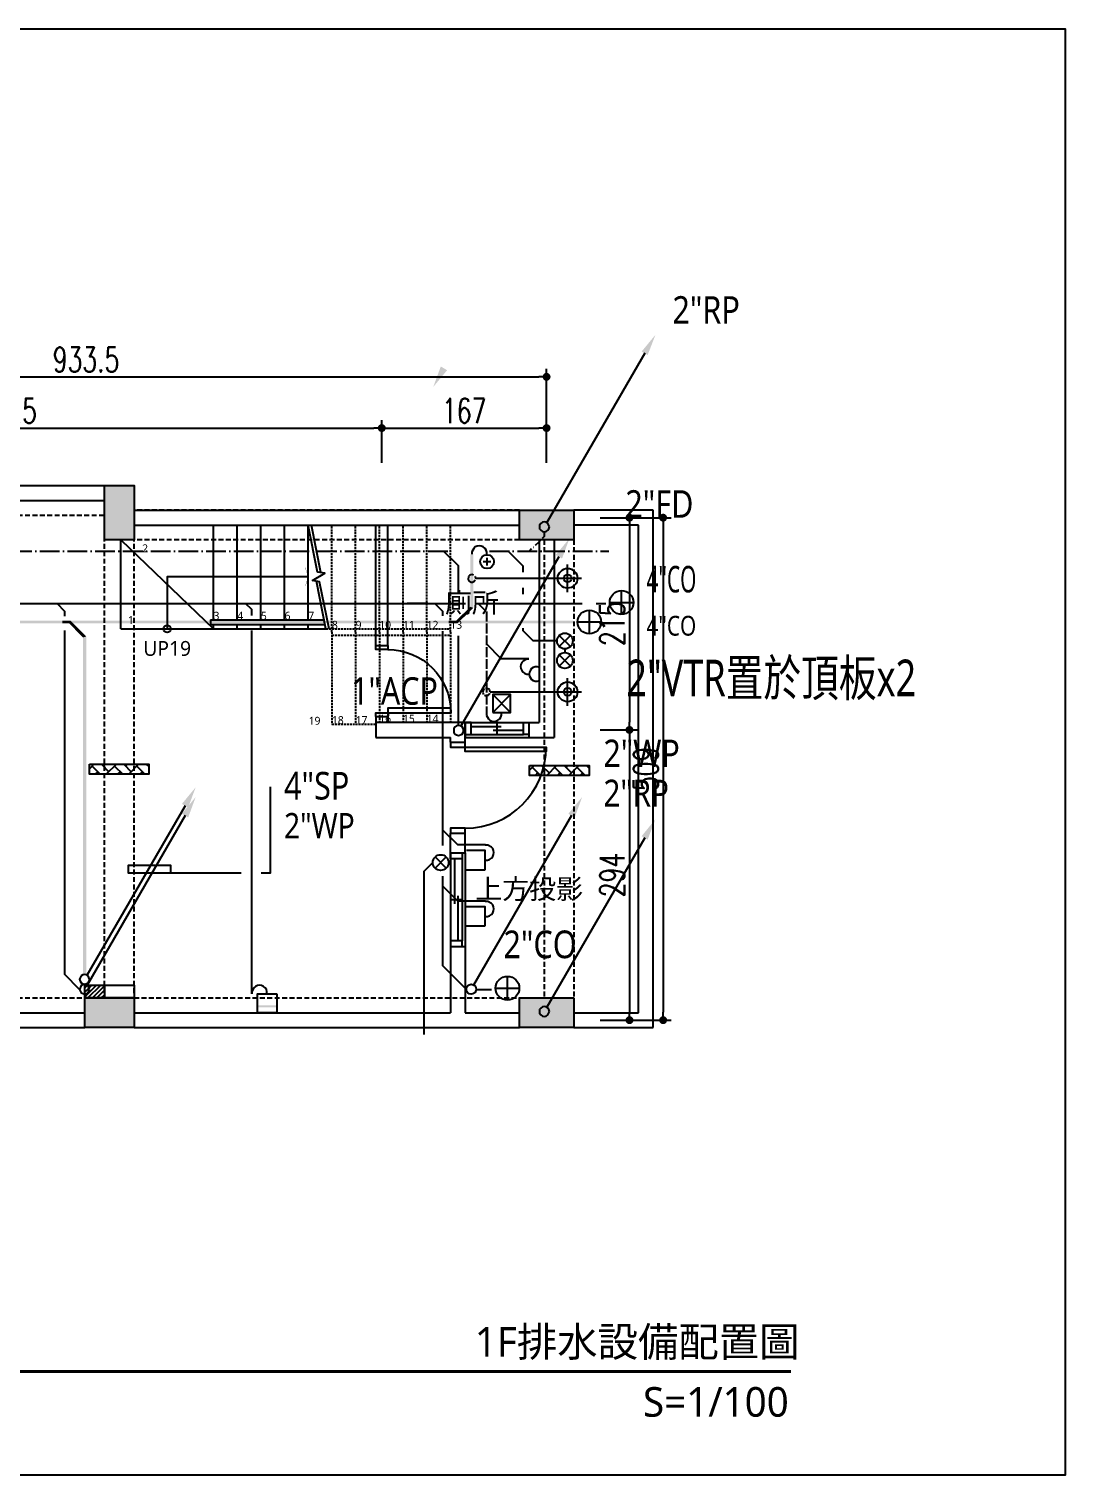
# Model space of a CAD drawing. Header units: inches. Extents: x 19 to 9919, y 324 to 1789.
# Drawn here: x 1069 to 2119, y 324 to 1789 of the extents above; entities that cross this region are included whole.
import ezdxf
from ezdxf.enums import TextEntityAlignment as Align

# ---------------------------------------------------------------- set-up
doc = ezdxf.new("R2010")
doc.units = ezdxf.units.IN
doc.header["$LTSCALE"] = 20
doc.header["$MEASUREMENT"] = 0
for name, pattern in [('11', [0.15, 0.1, -0.05]), ('DASHDOT', [1.4, 1, -0.2, 0, -0.2]), ('DASHED', [0.6, 0.5, -0.1]), ('HIDDEN', [0.375, 0.25, -0.125])]:
    doc.linetypes.add(name, pattern=pattern)
doc.layers.add('0_梁', color=30, linetype='HIDDEN', plot=False)
for name, color, linetype in [('17_柱', 6, 'Continuous'), ('19_RC牆', 4, 'Continuous'), ('21_輕隔間牆', 65, 'Continuous'), ('22_平台、陽台、露台、室內階梯', 3, 'Continuous'), ('24_樑', 7, 'Continuous'), ('26_樓梯、扶手、車道', 3, 'Continuous'), ('31_門窗', 134, 'Continuous'), ('44_空間名稱', 1, 'Continuous'), ('46_文字', 1, 'Continuous'), ('50_其他尺寸', 7, 'Continuous'), ('56_wall 材料_HATCH', 251, 'Continuous'), ('80_截斷線', 7, 'Continuous'), ('DW_Frame', 2, 'Continuous'), ('P-排水-VTR', 3, 'Continuous'), ('P-排水-冷氣ACP', 1, 'Continuous'), ('P-排水-套管', 5, 'Continuous'), ('P-排水-汙水SP', 30, 'Continuous'), ('P-排水-通氣VP', 3, 'Continuous'), ('P-排水-雜排水WP', 2, 'Continuous'), ('P-排水-雨水RP', 4, 'Continuous')]:
    doc.layers.add(name, color=color, linetype=linetype)
doc.styles.add('CHT', font='msjh.ttc')
doc.styles.add('DimStyUse', font='romans.shx', dxfattribs={"width": 0.7})
doc.styles.get("Standard").update_dxf_attribs({"font": 'Arial.ttf'})
doc.styles.add('TG_NOTE_TEXT', font='simplex.shx', dxfattribs={"width": 0.75, "bigfont": 'chineset.shx'})
doc.styles.add('WJJ', font='')
doc.styles.get('WJJ').set_extended_font_data('Yu Gothic UI Light')
doc.dimstyles.new('DOTM', dxfattribs={"dimtxt": 25, "dimasz": 8, "dimexe": 8, "dimexo": 0.625, "dimgap": 5, "dimtad": 1, "dimdsep": 46, "dimtxsty": 'DimStyUse', "dimblk": 'DOT', "dimcen": 10, "dimdle": 8, "dimazin": 3, "dimtfac": 1, "dimtix": 1, "dimtmove": 2, "dimatfit": 3, "dimfxl": 10, "dimtolj": 1})

# ---------------------------------------------------------------- blocks, each defined once
blk = doc.blocks.new('A$Cc6de7170')
at = {"layer": '56_wall 材料_HATCH'}
h = blk.add_hatch(color=256, dxfattribs=at)
h.dxf.hatch_style = 1
h.paths.add_polyline_path([(55, 549), (55, 519), (0, 519), (0, 549)])
h = blk.add_hatch(color=256, dxfattribs=at)
h.dxf.hatch_style = 1
h.paths.add_polyline_path([(540.5, 494), (510.5, 494), (510.5, 549), (540.5, 549)])
h = blk.add_hatch(color=256, dxfattribs=at)
h.dxf.hatch_style = 1
h.paths.add_polyline_path([(986, 524), (986, 494), (931, 494), (931, 524)])
h = blk.add_hatch(color=256, dxfattribs=at)
h.dxf.hatch_style = 1
h.paths.add_polyline_path([(55, 30), (55, 0), (0, 0), (0, 30)])
h = blk.add_hatch(color=256, dxfattribs=at)
h.dxf.hatch_style = 1
h.paths.add_polyline_path([(540.5, 30), (540.5, 0), (490.5, 0), (490.5, 30)])
h = blk.add_hatch(color=256, dxfattribs=at)
h.dxf.hatch_style = 1
h.paths.add_polyline_path([(986, 30), (986, 0), (931, 0), (931, 30)])
at = {"layer": '17_柱'}
for points in [[(55, 549), (55, 519), (0, 519), (0, 549)], [(540.5, 494), (510.5, 494), (510.5, 549), (540.5, 549)], [(986, 524), (986, 494), (931, 494), (931, 524)], [(55, 30), (55, 0), (0, 0), (0, 30)], [(540.5, 30), (540.5, 0), (490.5, 0), (490.5, 30)], [(986, 30), (986, 0), (931, 0), (931, 30)]]:
    blk.add_lwpolyline(points, close=True, dxfattribs=at)
blk = doc.blocks.new('_Dot')
at = {"color": 0, "linetype": 'ByBlock', "lineweight": -2}
blk.add_line((-0.5, 0), (-1, 0), dxfattribs=at)
at = {"color": 0, "linetype": 'ByBlock', "const_width": 0.5}
blk.add_lwpolyline([(-0.25, 0, 1), (0.25, 0, 1)], format="xyb", close=True, dxfattribs=at)
blk = doc.blocks.new('*D89')
at = {"layer": '50_其他尺寸', "color": 0, "lineweight": -2}
for p, q in [((1648.2, 1293.5), (1685.9, 1293.5)), ((1677.9, 1285.5), (1677.9, 1086.5)), ((1648.2, 1078.5), (1685.9, 1078.5))]:
    blk.add_line(p, q, dxfattribs=at)
at = {"layer": 'Defpoints', "color": 0}
for p in [(1648.2, 1293.5), (1648.2, 1078.5), (1677.9, 1078.5)]:
    blk.add_point(p, dxfattribs=at)
at = {"layer": '50_其他尺寸', "color": 0, "lineweight": -2, "xscale": 8, "yscale": 8, "zscale": 8}
for p, rotation in [((1677.9, 1293.5), 90), ((1677.9, 1078.5), 270)]:
    blk.add_blockref('_Dot', p, dxfattribs=dict(at, rotation=rotation))
at = {"layer": '50_其他尺寸', "color": 225, "insert": (1660.4, 1186), "char_height": 25, "attachment_point": 5, "rotation": 90, "style": 'DimStyUse'}
blk.add_mtext('\\A1;215', dxfattribs=at)
blk = doc.blocks.new('*D90')
at = {"layer": '50_其他尺寸', "color": 0, "lineweight": -2}
for p, q in [((1648.2, 1078.5), (1685.9, 1078.5)), ((1677.9, 1070.5), (1677.9, 792.5)), ((1648.2, 784.5), (1685.9, 784.5))]:
    blk.add_line(p, q, dxfattribs=at)
at = {"layer": 'Defpoints', "color": 0}
for p in [(1648.2, 1078.5), (1648.2, 784.5), (1677.9, 784.5)]:
    blk.add_point(p, dxfattribs=at)
at = {"layer": '50_其他尺寸', "color": 0, "lineweight": -2, "xscale": 8, "yscale": 8, "zscale": 8}
for p, rotation in [((1677.9, 1078.5), 90), ((1677.9, 784.5), 270)]:
    blk.add_blockref('_Dot', p, dxfattribs=dict(at, rotation=rotation))
at = {"layer": '50_其他尺寸', "color": 225, "insert": (1660.4, 931.5), "char_height": 25, "attachment_point": 5, "rotation": 90, "style": 'DimStyUse'}
blk.add_mtext('\\A1;294', dxfattribs=at)
blk = doc.blocks.new('*D96')
at = {"layer": '50_其他尺寸', "color": 0, "lineweight": -2}
for p, q in [((1682.2, 1293.5), (1720, 1293.5)), ((1712, 1285.5), (1712, 792.5)), ((1675.9, 784.5), (1720, 784.5))]:
    blk.add_line(p, q, dxfattribs=at)
at = {"layer": 'Defpoints', "color": 0}
for p in [(1682.2, 1293.5), (1675.9, 784.5), (1712, 784.5)]:
    blk.add_point(p, dxfattribs=at)
at = {"layer": '50_其他尺寸', "color": 0, "lineweight": -2, "xscale": 8, "yscale": 8, "zscale": 8}
for p, rotation in [((1712, 1293.5), 90), ((1712, 784.5), 270)]:
    blk.add_blockref('_Dot', p, dxfattribs=dict(at, rotation=rotation))
at = {"layer": '50_其他尺寸', "color": 225, "insert": (1694.5, 1039), "char_height": 25, "attachment_point": 5, "rotation": 90, "style": 'DimStyUse'}
blk.add_mtext('\\A1;509', dxfattribs=at)
blk = doc.blocks.new('*D86')
at = {"layer": '50_其他尺寸', "color": 0, "lineweight": -2}
for p, q in [((660.4, 1349), (660.4, 1392.3)), ((1426.9, 1349), (1426.9, 1392.3)), ((668.4, 1384.3), (1418.9, 1384.3))]:
    blk.add_line(p, q, dxfattribs=at)
at = {"layer": 'Defpoints', "color": 0}
for p in [(1426.9, 1384.3), (660.4, 1349), (1426.9, 1349)]:
    blk.add_point(p, dxfattribs=at)
at = {"layer": '50_其他尺寸', "color": 0, "lineweight": -2, "xscale": 8, "yscale": 8, "zscale": 8, "rotation": 180}
blk.add_blockref('_Dot', (660.4, 1384.3), dxfattribs=at)
at = {"layer": '50_其他尺寸', "color": 0, "lineweight": -2, "xscale": 8, "yscale": 8, "zscale": 8}
blk.add_blockref('_Dot', (1426.9, 1384.3), dxfattribs=at)
at = {"layer": '50_其他尺寸', "color": 225, "insert": (1043.7, 1401.8), "char_height": 25, "attachment_point": 5, "style": 'DimStyUse'}
blk.add_mtext('\\A1;766.5', dxfattribs=at)
blk = doc.blocks.new('*D87')
at = {"layer": '50_其他尺寸', "color": 0, "lineweight": -2}
for p, q in [((1426.9, 1349), (1426.9, 1392.3)), ((1593.9, 1349), (1593.9, 1392.3)), ((1434.9, 1384.3), (1585.9, 1384.3))]:
    blk.add_line(p, q, dxfattribs=at)
at = {"layer": 'Defpoints', "color": 0}
for p in [(1593.9, 1384.3), (1426.9, 1349), (1593.9, 1349)]:
    blk.add_point(p, dxfattribs=at)
at = {"layer": '50_其他尺寸', "color": 0, "lineweight": -2, "xscale": 8, "yscale": 8, "zscale": 8, "rotation": 180}
blk.add_blockref('_Dot', (1426.9, 1384.3), dxfattribs=at)
at = {"layer": '50_其他尺寸', "color": 0, "lineweight": -2, "xscale": 8, "yscale": 8, "zscale": 8}
blk.add_blockref('_Dot', (1593.9, 1384.3), dxfattribs=at)
at = {"layer": '50_其他尺寸', "color": 225, "insert": (1510.4, 1401.8), "char_height": 25, "attachment_point": 5, "style": 'DimStyUse'}
blk.add_mtext('\\A1;167', dxfattribs=at)
blk = doc.blocks.new('*D88')
at = {"layer": '50_其他尺寸', "color": 0, "lineweight": -2}
for p, q in [((660.4, 1349), (660.4, 1444.2)), ((668.4, 1436.2), (1585.9, 1436.2)), ((1593.9, 1349), (1593.9, 1444.2))]:
    blk.add_line(p, q, dxfattribs=at)
at = {"layer": 'Defpoints', "color": 0}
for p in [(1593.9, 1436.2), (660.4, 1349), (1593.9, 1349)]:
    blk.add_point(p, dxfattribs=at)
at = {"layer": '50_其他尺寸', "color": 0, "lineweight": -2, "xscale": 8, "yscale": 8, "zscale": 8, "rotation": 180}
blk.add_blockref('_Dot', (660.4, 1436.2), dxfattribs=at)
at = {"layer": '50_其他尺寸', "color": 0, "lineweight": -2, "xscale": 8, "yscale": 8, "zscale": 8}
blk.add_blockref('_Dot', (1593.9, 1436.2), dxfattribs=at)
at = {"layer": '50_其他尺寸', "color": 225, "insert": (1127.2, 1453.7), "char_height": 25, "attachment_point": 5, "style": 'DimStyUse'}
blk.add_mtext('\\A1;933.5', dxfattribs=at)
blk = doc.blocks.new('*U56')
at = {"color": 0}
for p, q in [((-5, -15), (-5, 0)), ((87, -15), (87, 0))]:
    blk.add_line(p, q, dxfattribs=at)
blk.add_lwpolyline([(0, 0), (0, 82), (4.4, 82), (4.4, 0)], close=True, dxfattribs=at)
blk.add_arc((0, 0), 82, 0, 90, dxfattribs=at)
at = {"layer": 'DW_Frame'}
for points in [[(-5, -15), (0, -15), (0, 0), (-5, 0)], [(87, 0), (82, 0), (82, -15), (87, -15)]]:
    blk.add_lwpolyline(points, dxfattribs=at)
at = {"color": 0, "style": 'TG_NOTE_TEXT', "width": 0.5, "flags": 1}
for tag, height, p in [('WH', 20, (90.3, 5)), ('DESC', 10, (26, 5))]:
    blk.add_attdef(tag, text='', height=height, dxfattribs=at).set_placement(p, align=Align.BOTTOM_LEFT)
for tag, p in [('NO', (-5, 5)), ('TYPE', (26, 5))]:
    blk.add_attdef(tag, text='', height=10, dxfattribs=at).set_placement(p, align=Align.BOTTOM_RIGHT)
blk = doc.blocks.new('*U11')
at = {"color": 0}
for p, q in [((0, 15), (0, 0)), ((6, 15), (59, 15)), ((32.5, 3), (32.5, 15)), ((6, 11), (36.5, 11)), ((6, 3), (59, 3)), ((59, 7), (28.5, 7))]:
    blk.add_line(p, q, dxfattribs=at)
at = {"layer": 'DW_Frame'}
for points in [[(0, 3), (6, 3), (6, 15), (0, 15)], [(65, 3), (59, 3), (59, 15), (65, 15)]]:
    blk.add_lwpolyline(points, dxfattribs=at)
blk = doc.blocks.new('*U64')
at = {"color": 0}
for p, q in [((-4, -12), (-4, 0)), ((68, -12), (68, 0))]:
    blk.add_line(p, q, dxfattribs=at)
blk.add_lwpolyline([(0, 0), (0, 64), (4.4, 64), (4.4, 0)], close=True, dxfattribs=at)
blk.add_arc((0, 0), 64, 0, 90, dxfattribs=at)
at = {"layer": 'DW_Frame'}
for points in [[(-4, -12), (0, -12), (0, 0), (-4, 0)], [(68, 0), (64, 0), (64, -12), (68, -12)]]:
    blk.add_lwpolyline(points, dxfattribs=at)
at = {"color": 0, "style": 'TG_NOTE_TEXT', "width": 0.5, "flags": 1}
for tag, height, p in [('WH', 20, (72.3, 5)), ('DESC', 10, (17, 5))]:
    blk.add_attdef(tag, text='', height=height, dxfattribs=at).set_placement(p, align=Align.BOTTOM_LEFT)
for tag, p in [('NO', (-5, 5)), ('TYPE', (17, 5))]:
    blk.add_attdef(tag, text='', height=10, dxfattribs=at).set_placement(p, align=Align.BOTTOM_RIGHT)
blk = doc.blocks.new('*U54')
at = {"color": 0}
for p, q in [((0, -15), (0, 0)), ((6, -3), (89, -3)), ((6, -11), (51.5, -11)), ((89, -7), (43.5, -7)), ((47.5, -3), (47.5, -15)), ((6, -15), (89, -15))]:
    blk.add_line(p, q, dxfattribs=at)
at = {"layer": 'DW_Frame'}
for points in [[(0, -3), (6, -3), (6, -15), (0, -15)], [(95, -3), (89, -3), (89, -15), (95, -15)]]:
    blk.add_lwpolyline(points, dxfattribs=at)
blk = doc.blocks.new('*U55')
at = {"color": 0}
for p, q in [((-6, -15), (-6, 0)), ((154, -15), (154, 0))]:
    blk.add_line(p, q, dxfattribs=at)
for points in [[(0, 0), (0, 110), (4.375, 110), (4.375, 0)], [(148, 0), (148, 38), (143.625, 38), (143.625, 0)]]:
    blk.add_lwpolyline(points, close=True, dxfattribs=at)
for centre, radius, start, end in [((0, 0), 110, 0, 90), ((148, 0), 38, 90, 180)]:
    blk.add_arc(centre, radius, start, end, dxfattribs=at)
at = {"layer": 'DW_Frame'}
for points in [[(-6, -15), (0, -15), (0, 0), (-6, 0)], [(154, -15), (148, -15), (148, 0), (154, 0)]]:
    blk.add_lwpolyline(points, dxfattribs=at)
at = {"color": 0, "style": 'TG_NOTE_TEXT', "width": 0.5, "flags": 1}
blk.add_attdef('WH', text='', height=20, dxfattribs=at).set_placement((153, 5), align=Align.BOTTOM_LEFT)
at = {"color": 0, "width": 0.5, "flags": 1}
for tag, p in [('NO', (-5, 5)), ('TYPE', (24.375, 5))]:
    blk.add_attdef(tag, text='', height=10, dxfattribs=at).set_placement(p, align=Align.BOTTOM_RIGHT)
blk.add_attdef('DESC', text='', height=10, dxfattribs=at).set_placement((24.375, 5), align=Align.BOTTOM_LEFT)
blk = doc.blocks.new('*U57')
at = {"color": 0}
for p, q in [((0, -15), (0, 0)), ((6, -3), (253, -3)), ((6, -7), (71.75, -7)), ((63.75, -11), (195.25, -11)), ((67.75, -3), (67.75, -15)), ((129.5, -3), (129.5, -15)), ((253, -7), (187.25, -7)), ((191.25, -3), (191.25, -15)), ((6, -15), (253, -15))]:
    blk.add_line(p, q, dxfattribs=at)
at = {"layer": 'DW_Frame'}
for points in [[(0, -3), (6, -3), (6, -15), (0, -15)], [(259, -3), (253, -3), (253, -15), (259, -15)]]:
    blk.add_lwpolyline(points, dxfattribs=at)
blk = doc.blocks.new('A$C6aa8fe67')
at = {"layer": '21_輕隔間牆'}
h = blk.add_hatch(dxfattribs=at)
h.set_pattern_fill('ANSI31', color=256)
h.set_pattern_definition([(45, (2788.9007, -12156.682), (-2.245064, 2.245064), [])])
h.paths.add_polyline_path([(30, 519), (55, 519), (55, 506), (30, 506)])
h = blk.add_hatch(dxfattribs=at)
h.set_pattern_fill('ANSI31', color=256)
h.set_pattern_definition([(45, (2771.4007, -12161.682), (-2.245064, 2.245064), [])])
h.paths.add_polyline_path([(510.5, 43), (490.5, 43), (490.5, 30), (510.5, 30)])
at = {"layer": '19_RC牆'}
for p, q in [((55, 549), (510.5, 549)), ((55, 534), (510.5, 534)), ((15, 494), (15, 519)), ((30, 494), (30, 519)), ((540.5, 524), (931, 524)), ((540.5, 509), (931, 509)), ((30, 494), (15, 494)), ((951, 494), (951, 309)), ((966, 494), (966, 294)), ((785.5, 309), (785.5, 294)), ((876, 309), (785.5, 309)), ((876, 294), (876, 309)), ((941, 309), (951, 309)), ((941, 294), (941, 309)), ((785.5, 294), (861, 294)), ((861, 289), (861, 294)), ((876, 289), (876, 294)), ((941, 294), (966, 294)), ((861, 289), (876, 289)), ((15, 235), (15, 210)), ((30, 235), (15, 235)), ((30, 235), (30, 210)), ((30, 210), (15, 210)), ((861, 197), (876, 197)), ((861, 177), (861, 197)), ((876, 177), (876, 197)), ((861, 177), (876, 177)), ((861, 82), (861, 15)), ((861, 82), (876, 82)), ((876, 82), (876, 15)), ((15, 50), (15, 30)), ((30, 50), (15, 50)), ((30, 50), (30, 30)), ((55, 15), (490.5, 15)), ((540.5, 15), (861, 15)), ((876, 15), (931, 15)), ((55, 0), (490.5, 0)), ((540.5, 0), (931, 0))]:
    blk.add_line(p, q, dxfattribs=at)
at = {"layer": '21_輕隔間牆'}
for p, q in [((785.5, 387), (785.5, 509)), ((797.5, 387), (797.5, 509)), ((785.5, 387), (797.5, 387)), ((785.5, 315), (785.5, 309)), ((785.5, 315), (797.5, 315)), ((797.5, 315), (797.5, 309))]:
    blk.add_line(p, q, dxfattribs=at)
for points in [[(30, 519), (55, 519), (55, 506), (30, 506)], [(490.5, 43), (540.5, 43), (540.5, 30), (490.5, 30)]]:
    blk.add_lwpolyline(points, close=True, dxfattribs=at)
at = {"layer": '22_平台、陽台、露台、室內階梯'}
for p, q in [((1066.5, 524), (986, 524)), ((1066.5, 0), (1066.5, 524)), ((1051.5, 509), (986, 509)), ((1051.5, 15), (1051.5, 509)), ((986, 15), (1051.5, 15)), ((986, 0), (1066.5, 0))]:
    blk.add_line(p, q, dxfattribs=at)
at = {"layer": '24_樑'}
blk.add_line((510.5, 43), (510.5, 30), dxfattribs=at)
at = {"layer": '26_樓梯、扶手、車道'}
for p, q in [((621, 413.2), (621, 509)), ((645, 413.2), (645, 509)), ((669, 413.2), (669, 509)), ((693, 413.2), (693, 509)), ((717, 413.2), (717, 509)), ((527, 404), (527, 494)), ((527, 494), (621, 404)), ((618, 413.2), (733.1, 413.2)), ((527, 404), (734.9, 404)), ((618, 408.2), (734.1, 408.2)), ((621, 404), (621, 408.2)), ((645, 404), (645, 408.2)), ((669, 404), (669, 408.2)), ((693, 404), (693, 408.2)), ((717, 404), (717, 408.2))]:
    blk.add_line(p, q, dxfattribs=at)
at = {"layer": '26_樓梯、扶手、車道', "color": 8, "linetype": '11'}
for p, q in [((741, 400.7), (741, 509)), ((765, 400.7), (765, 509)), ((789, 400.7), (789, 509)), ((813, 400.7), (813, 509)), ((837, 400.7), (837, 509)), ((861, 400.7), (861, 509)), ((734.9, 404), (861, 404)), ((741, 400.7), (741, 307.5)), ((741, 397.4), (861, 397.4)), ((765, 400.7), (765, 307.5)), ((789, 400.7), (789, 309)), ((813, 400.7), (813, 309)), ((837, 400.7), (837, 309)), ((861, 400.7), (861, 309)), ((741, 307.5), (785.5, 307.5))]:
    blk.add_line(p, q, dxfattribs=at)
at = {"layer": '26_樓梯、扶手、車道'}
for points in [[(717, 456.5), (574, 456.5), (574, 404)], [(618, 413.2), (618, 408.2)]]:
    blk.add_lwpolyline(points, dxfattribs=at)
at = {"layer": '26_樓梯、扶手、車道', "const_width": 0.25}
blk.add_lwpolyline([(713.9, 466.3), (717, 456.5), (713.9, 446.8)], dxfattribs=at)
at = {"layer": '26_樓梯、扶手、車道'}
blk.add_circle((574, 404), 3.75, dxfattribs=at)
at = {"layer": '31_門窗'}
for p, q in [((15, 494), (15, 235)), ((30, 494), (30, 235)), ((876, 309), (941, 309)), ((876, 294), (941, 294)), ((15, 60.4), (15, 199.6)), ((30, 204), (30, 56)), ((861, 177), (861, 82)), ((876, 177), (876, 82))]:
    blk.add_line(p, q, dxfattribs=at)
at = {"layer": '80_截斷線'}
for p, q in [((729.7, 461), (720.1, 509)), ((734.9, 404), (725.3, 452.1))]:
    blk.add_line(p, q, dxfattribs=at)
at = {"layer": '80_截斷線', "linetype": 'Continuous'}
blk.add_lwpolyline([(738, 404), (728.5, 451.7), (721.2, 452.8), (733.7, 460.4), (726.5, 461.5), (717, 509)], dxfattribs=at)
at = {"layer": '31_門窗'}
for name, p, xscale, rotation in [('*U57', (15, 494), -1.000000000000004, 90), ('*U64', (797.5, 319), -1, 270)]:
    blk.add_blockref(name, p, dxfattribs=dict(at, xscale=xscale, rotation=rotation))
blk.add_blockref('*U11', (876, 294), dxfattribs=at)
for name, p, rotation in [('*U56', (876, 284), 270), ('*U55', (15, 56), 90), ('*U54', (876, 177), 270)]:
    blk.add_blockref(name, p, dxfattribs=dict(at, rotation=rotation))
at = {"layer": '26_樓梯、扶手、車道', "color": 8, "linetype": '11', "style": 'WJJ'}
for s, p in [('8', (741, 404)), ('9', (765, 404)), ('10', (789, 404)), ('11', (813, 404)), ('12', (837, 404)), ('13', (861, 404)), ('19', (717.4, 306.8)), ('18', (741, 307.5)), ('17', (765, 307.5)), ('16', (789, 309)), ('15', (813, 309)), ('14', (837, 309))]:
    blk.add_text(s, height=8, dxfattribs=at).set_placement(p)
at = {"layer": '44_空間名稱', "style": 'WJJ'}
for s, p in [('廁所', (882.8, 430.4)), ('上方投影', (-61.6, 277.4)), ('上方投影', (940.8, 140.4))]:
    blk.add_text(s, height=20, dxfattribs=at).set_placement(p, align=Align.MIDDLE_CENTER)
at = {"layer": '46_文字', "style": 'WJJ'}
for s, p in [('2', (548.7, 481.5)), ('1', (534.3, 408.9)), ('3', (621, 413.2)), ('4', (645, 413.2)), ('5', (669, 413.2)), ('6', (693, 413.2)), ('7', (717, 413.2))]:
    blk.add_text(s, height=8, dxfattribs=at).set_placement(p)
blk.add_text('UP19', height=15, dxfattribs=at).set_placement((574, 384.1), align=Align.MIDDLE)
blk = doc.blocks.new('A$Cc7273210')
at = {"layer": '0_梁', "color": 0}
for p, q in [((55, 549), (510.5, 549)), ((0, 519), (0, 30)), ((30, 519), (30, 30)), ((55, 519), (510.5, 519)), ((931, 524), (540.5, 524)), ((510.5, 35), (510.5, 494)), ((931, 494), (540.5, 494)), ((540.5, 35), (540.5, 494)), ((956, 494), (956, 30)), ((986, 494), (986, 30)), ((55, 30), (490.5, 30)), ((540.5, 30), (931, 30)), ((55, 0), (490.5, 0)), ((540.5, 0), (931, 0))]:
    blk.add_line(p, q, dxfattribs=at)
blk = doc.blocks.new('D_VTR')
for p, q in [((-14, 0), (14, 0)), ((0, -14), (0, 14))]:
    blk.add_line(p, q)
for radius in [10, 4]:
    blk.add_circle((0, 0), radius)
blk = doc.blocks.new('D_ACP')
for p, q in [((-5.7, -5.7), (5.7, 5.7)), ((-5.7, 5.7), (5.7, -5.7))]:
    blk.add_line(p, q)
blk.add_circle((0, 0), 8)
blk = doc.blocks.new('D_FD')
for p, q in [((-9, -9), (9, 9)), ((-9, 9), (9, -9))]:
    blk.add_line(p, q)
blk.add_lwpolyline([(-9, -9), (9, -9), (9, 9), (-9, 9)], close=True)
blk = doc.blocks.new('D_CO')
for p, q in [((-12, 0), (12, 0)), ((0, -12), (0, 12))]:
    blk.add_line(p, q)
blk.add_circle((0, 0), 12)
blk = doc.blocks.new('D_SPOUT')
for p, q in [((-4, 0), (4, 0)), ((0, -4), (0, 4))]:
    blk.add_line(p, q)
blk.add_circle((0, 0), 7)

msp = doc.modelspace()

# ---------------------------------------------------------------- hatches: boundary and pattern name
at = {"layer": 'P-排水-冷氣ACP'}
h = msp.add_hatch(color=256, dxfattribs=at)
h.dxf.hatch_style = 1
h.paths.add_polyline_path([(1603.164, 1255.683), (1609.571, 1252.189), (1617.141, 1272.572), (1603.164, 1255.683)])
at = {"layer": 'P-排水-汙水SP'}
h = msp.add_hatch(color=256, dxfattribs=at)
h.dxf.hatch_style = 1
h.paths.add_polyline_path([(1519.594, 1256.557), (1516.682, 1256.557), (1519.594, 1202.105), (1519.594, 1256.557)])
h = msp.add_hatch(color=256, dxfattribs=at)
h.dxf.hatch_style = 1
h.paths.add_polyline_path([(1516.682, 1256.557), (1519.594, 1202.105), (1516.682, 1203.27), (1516.682, 1256.557)])
h = msp.add_hatch(color=256, dxfattribs=at)
h.dxf.hatch_style = 1
h.paths.add_polyline_path([(1516.682, 1203.27), (1503.579, 1186.381), (1502.414, 1189.293), (1516.682, 1203.27)])
h = msp.add_hatch(color=256, dxfattribs=at)
h.dxf.hatch_style = 1
h.paths.add_polyline_path([(1519.594, 1202.105), (1516.682, 1203.27), (1503.579, 1186.381), (1519.594, 1202.105)])
h = msp.add_hatch(color=256, dxfattribs=at)
h.dxf.hatch_style = 1
h.paths.add_polyline_path([(1620.927, 1186.381), (1620.927, 1189.293), (408.134, 1186.381), (1620.927, 1186.381)])
h = msp.add_hatch(color=256, dxfattribs=at)
h.dxf.hatch_style = 1
h.paths.add_polyline_path([(1620.927, 1189.293), (408.134, 1186.381), (408.134, 1189.293), (1620.927, 1189.293)])
h = msp.add_hatch(color=256, dxfattribs=at)
h.dxf.hatch_style = 1
h.paths.add_polyline_path([(1110.185, 1186.381), (1111.35, 1189.293), (1103.197, 1186.381), (1110.185, 1186.381)])
h = msp.add_hatch(color=256, dxfattribs=at)
h.dxf.hatch_style = 1
h.paths.add_polyline_path([(1111.35, 1189.293), (1103.197, 1186.381), (1103.197, 1189.293), (1111.35, 1189.293)])
h = msp.add_hatch(color=256, dxfattribs=at)
h.dxf.hatch_style = 1
h.paths.add_polyline_path([(1127.365, 1173.277), (1110.185, 1186.381), (1111.35, 1189.293), (1127.365, 1173.277)])
h = msp.add_hatch(color=256, dxfattribs=at)
h.dxf.hatch_style = 1
h.paths.add_polyline_path([(1503.579, 1186.381), (1502.414, 1189.293), (1494.843, 1186.381), (1503.579, 1186.381)])
h = msp.add_hatch(color=256, dxfattribs=at)
h.dxf.hatch_style = 1
h.paths.add_polyline_path([(1502.414, 1189.293), (1494.843, 1186.381), (1494.843, 1189.293), (1502.414, 1189.293)])
h = msp.add_hatch(color=256, dxfattribs=at)
h.dxf.hatch_style = 1
h.paths.add_polyline_path([(1124.162, 1172.113), (1127.365, 1173.277), (1110.185, 1186.381), (1124.162, 1172.113)])
h = msp.add_hatch(color=256, dxfattribs=at)
h.dxf.hatch_style = 1
h.paths.add_polyline_path([(1127.365, 830.842), (1124.162, 1172.113), (1127.365, 1173.277), (1127.365, 830.842)])
h = msp.add_hatch(color=256, dxfattribs=at)
h.dxf.hatch_style = 1
h.paths.add_polyline_path([(1124.162, 830.842), (1127.365, 830.842), (1124.162, 1172.113), (1124.162, 830.842)])
h = msp.add_hatch(color=256, dxfattribs=at)
h.dxf.hatch_style = 1
h.paths.add_polyline_path([(1224.331, 1003.515), (1230.737, 1000.021), (1238.308, 1020.404), (1224.331, 1003.515)])
at = {"layer": 'P-排水-雜排水WP'}
h = msp.add_hatch(color=256, dxfattribs=at)
h.dxf.hatch_style = 1
h.paths.add_polyline_path([(1224.331, 993.615), (1230.737, 989.83), (1238.308, 1010.504), (1224.331, 993.615)])
h = msp.add_hatch(color=256, dxfattribs=at)
h.dxf.hatch_style = 1
h.paths.add_polyline_path([(1615.977, 993.615), (1622.383, 989.83), (1629.954, 1010.504), (1615.977, 993.615)])
h = msp.add_hatch(color=256, dxfattribs=at)
h.dxf.hatch_style = 1
h.paths.add_polyline_path([(1300.913, 797.355), (1300.913, 799.393), (1320.422, 797.355), (1300.913, 797.355)])
h = msp.add_hatch(color=256, dxfattribs=at)
h.dxf.hatch_style = 1
h.paths.add_polyline_path([(1300.913, 799.393), (1320.422, 797.355), (1320.422, 799.393), (1300.913, 799.393)])
at = {"layer": 'P-排水-雨水RP'}
h = msp.add_hatch(color=256, dxfattribs=at)
h.dxf.hatch_style = 1
h.paths.add_polyline_path([(1690.229, 1461.843), (1696.344, 1458.349), (1704.206, 1478.732), (1690.229, 1461.843)])
h = msp.add_hatch(color=256, dxfattribs=at)
h.dxf.hatch_style = 1
h.paths.add_polyline_path([(1493.096, 1442.916), (1486.69, 1446.702), (1479.119, 1426.027), (1493.096, 1442.916)])
h = msp.add_hatch(color=256, dxfattribs=at)
h.dxf.hatch_style = 1
h.paths.add_polyline_path([(1690.229, 970.903), (1696.344, 967.408), (1704.206, 988.083), (1690.229, 970.903)])

# ---------------------------------------------------------------- linework, layer by layer
at = {"layer": '46_文字', "const_width": 3}
msp.add_lwpolyline([(201.584, 428.627), (1841.584, 428.627)], dxfattribs=at)
at = {"layer": 'Defpoints'}
msp.add_lwpolyline([(19.328, 1788.65), (2119.328, 1788.65), (2119.328, 323.65), (19.328, 323.65)], close=True, dxfattribs=at)
at = {"layer": 'P-排水-冷氣ACP'}
for points in [[(1504.743, 1216.373), (1504.743, 1244.618), (1489.602, 1259.76)], [(1606.368, 1253.936), (1507.073, 1082.427)], [(1555.119, 1259.76), (1569.969, 1244.618), (1569.969, 1238.212)], [(1569.969, 1222.488), (1569.969, 1216.082)], [(1504.743, 1083.009), (1504.743, 1173.86)], [(1569.969, 1181.722), (1569.969, 1179.101), (1579.869, 1169.201), (1604.62, 1169.201)], [(1612.482, 1160.465), (1612.482, 1156.68)], [(1509.693, 1078.059), (1509.402, 1079.806), (1508.238, 1081.553), (1506.49, 1082.718), (1504.743, 1083.009), (1502.705, 1082.718), (1501.249, 1081.553), (1500.084, 1079.806), (1499.793, 1078.059), (1500.084, 1076.021), (1501.249, 1074.274), (1502.705, 1073.4), (1504.743, 1072.818), (1508.238, 1074.274), (1509.402, 1076.021), (1509.693, 1078.059)], [(1130.568, 1043.699), (1190.844, 1043.699), (1190.844, 1033.799), (1130.568, 1033.799), (1130.568, 1043.699)], [(1135.227, 1043.699), (1130.568, 1039.04)], [(1133.48, 1041.952), (1141.634, 1033.799)], [(1142.798, 1043.699), (1150.369, 1036.128)], [(1146.584, 1043.699), (1144.545, 1041.952)], [(1157.94, 1043.699), (1147.748, 1033.799)], [(1155.902, 1041.952), (1164.346, 1033.799)], [(1165.511, 1043.699), (1173.082, 1036.128)], [(1169.296, 1043.699), (1167.258, 1041.952)], [(1180.361, 1043.699), (1170.461, 1033.799)], [(1178.614, 1041.952), (1186.767, 1033.799)], [(1188.223, 1043.699), (1190.844, 1041.37)], [(1190.844, 1042.535), (1189.97, 1041.952)], [(1576.667, 1042.534), (1636.942, 1042.534), (1636.942, 1032.343), (1576.667, 1032.343), (1576.667, 1042.534)], [(1581.325, 1042.534), (1576.667, 1037.875)], [(1579.578, 1040.496), (1587.732, 1032.343)], [(1588.896, 1042.534), (1596.467, 1034.964)], [(1592.682, 1042.534), (1590.935, 1040.496)], [(1604.038, 1042.534), (1594.138, 1032.343)], [(1602.291, 1040.496), (1610.444, 1032.343)], [(1611.609, 1042.534), (1619.18, 1034.964)], [(1615.394, 1042.534), (1613.647, 1040.496)], [(1626.751, 1042.534), (1616.559, 1032.343)], [(1625.003, 1040.496), (1633.157, 1032.343)], [(1634.321, 1042.534), (1636.942, 1039.914)], [(1636.942, 1041.37), (1636.069, 1040.496)], [(1139.013, 1036.128), (1136.392, 1033.799)], [(1161.725, 1036.128), (1159.105, 1033.799)], [(1184.438, 1036.128), (1181.817, 1033.799)], [(1585.111, 1034.964), (1582.781, 1032.343)], [(1607.823, 1034.964), (1605.203, 1032.343)], [(1630.536, 1034.964), (1627.915, 1032.343)], [(1469.801, 769.984), (1469.801, 935.378), (1478.537, 944.113)]]:
    msp.add_lwpolyline(points, dxfattribs=at)
at = {"layer": 'P-排水-套管'}
for points in [[(1304.698, 933.631), (1314.016, 933.631), (1314.016, 1020.987)], [(1213.265, 933.631), (1213.265, 941.202), (1169.879, 941.202), (1169.879, 933.631), (1284.315, 933.631)]]:
    msp.add_lwpolyline(points, dxfattribs=at)
at = {"layer": 'P-排水-汙水SP'}
for points in [[(1533.28, 1256.557), (1533.28, 1258.595), (1532.697, 1260.633), (1531.533, 1262.381), (1529.785, 1263.836), (1527.747, 1264.71), (1525.709, 1265.001), (1523.67, 1264.71), (1521.632, 1263.836), (1520.176, 1262.381), (1518.138, 1258.886), (1518.138, 1256.557)], [(1227.534, 1001.768), (1128.239, 830.259)], [(1130.86, 825.892), (1129.404, 829.386), (1127.657, 830.55), (1125.909, 830.842), (1123.871, 830.55), (1122.124, 829.386), (1120.668, 825.892), (1121.251, 823.853), (1122.124, 822.397), (1123.871, 821.233), (1125.909, 820.941), (1127.657, 821.233), (1129.404, 822.397), (1130.277, 823.853), (1130.86, 825.892)]]:
    msp.add_lwpolyline(points, dxfattribs=at)
at = {"layer": 'P-排水-通氣VP', "linetype": 'DASHED'}
for points in [[(1519.885, 1235.3), (1518.138, 1235.882), (1516.1, 1235.3), (1514.644, 1233.844), (1514.352, 1230.932), (1515.226, 1229.476), (1517.556, 1228.312), (1518.72, 1228.312), (1520.176, 1228.894), (1521.632, 1230.641)], [(1530.95, 1119.99), (1530.368, 1119.699), (1529.494, 1118.534), (1529.203, 1116.787), (1529.494, 1115.04), (1530.077, 1114.458)], [(1530.95, 1113.584), (1532.988, 1113.002), (1534.736, 1113.584), (1536.191, 1114.749), (1536.483, 1115.622)], [(1536.774, 1116.787), (1535.9, 1119.408), (1533.862, 1120.572), (1532.115, 1120.572)]]:
    msp.add_lwpolyline(points, dxfattribs=at)
at = {"layer": 'P-排水-通氣VP'}
for points in [[(1521.05, 1234.426), (1521.632, 1233.553), (1521.923, 1232.097), (1613.356, 1232.097)], [(1536.774, 1117.078), (1613.356, 1117.078)]]:
    msp.add_lwpolyline(points, dxfattribs=at)
at = {"layer": 'P-排水-雜排水WP'}
for points in [[(715.336, 1206.473), (1511.732, 1206.473)], [(1105.818, 1193.66), (1105.818, 1198.61), (1097.956, 1206.473)], [(1295.089, 1194.534), (1295.089, 1200.358), (1288.683, 1206.473)], [(1473.586, 1206.473), (1452.621, 1206.473)], [(1488.728, 1194.243), (1488.728, 1198.319), (1480.575, 1206.473)], [(1522.797, 1206.473), (1629.954, 1206.473)], [(1644.222, 1206.473), (1653.831, 1206.473)], [(1120.668, 815.7), (1105.818, 830.842), (1105.818, 1179.101)], [(1295.089, 811.332), (1295.089, 1179.392)], [(1488.728, 961.584), (1488.728, 1178.519)], [(1576.084, 1150.565), (1547.839, 1150.565), (1532.988, 1165.707)], [(1576.084, 1150.274), (1573.754, 1150.274), (1570.26, 1148.235), (1568.804, 1146.779), (1567.931, 1144.741), (1567.64, 1142.703), (1567.931, 1140.664), (1568.804, 1138.626), (1570.26, 1136.879), (1572.007, 1135.714), (1574.046, 1135.132), (1576.084, 1135.132)], [(1586.567, 1141.829), (1584.528, 1142.411), (1582.49, 1142.411), (1580.452, 1141.829), (1578.705, 1140.664), (1577.54, 1138.917), (1576.666, 1137.17), (1576.375, 1135.132), (1576.666, 1133.094), (1577.54, 1131.346), (1578.705, 1129.599), (1580.452, 1128.434), (1582.49, 1127.852), (1584.528, 1127.852), (1586.567, 1128.434)], [(1227.534, 991.868), (1128.239, 820.068)], [(1619.18, 991.868), (1519.885, 820.068)], [(1532.115, 946.734), (1534.153, 946.734), (1536.192, 947.316), (1537.939, 948.481), (1539.395, 950.228), (1540.268, 952.267), (1540.559, 954.305), (1540.268, 956.343), (1539.395, 958.382), (1537.939, 959.838), (1534.445, 961.876), (1532.115, 961.876), (1532.115, 962.167), (1503.87, 962.167), (1488.728, 977.017)], [(1531.824, 936.834), (1531.824, 956.343), (1512.605, 956.343)], [(1512.605, 815.7), (1488.728, 839.577), (1488.728, 930.427)], [(1512.605, 936.834), (1531.824, 936.834)], [(1532.115, 889.661), (1534.153, 889.661), (1536.192, 890.244), (1537.939, 891.408), (1539.395, 893.156), (1540.268, 895.194), (1540.559, 897.232), (1540.268, 899.271), (1539.395, 901.309), (1537.939, 902.765), (1534.445, 904.803), (1532.115, 904.803), (1532.115, 905.094), (1503.87, 905.094), (1488.728, 920.236)], [(1531.824, 880.052), (1531.824, 899.271), (1512.605, 899.271)], [(1512.605, 880.052), (1531.824, 880.052)], [(1130.86, 815.7), (1129.404, 819.486), (1125.909, 820.941), (1122.124, 819.486), (1120.668, 815.7), (1122.124, 812.206), (1125.909, 810.75), (1129.404, 812.206), (1130.86, 815.7)], [(1522.506, 815.7), (1522.214, 813.953), (1521.05, 812.206), (1519.303, 811.332), (1517.555, 810.75), (1515.517, 811.332), (1514.061, 812.206), (1512.896, 813.953), (1512.605, 815.7), (1512.896, 817.738), (1514.061, 819.486), (1515.517, 820.359), (1517.555, 820.941), (1521.05, 819.486), (1522.214, 817.738), (1522.506, 815.7), (1538.23, 815.7)], [(1310.522, 811.332), (1310.522, 813.371), (1309.939, 815.409), (1308.775, 817.156), (1307.027, 818.612), (1304.989, 819.485), (1302.951, 819.777), (1300.913, 819.485), (1298.874, 818.612), (1297.418, 817.156), (1295.38, 813.662), (1295.38, 811.332)], [(1320.422, 811.332), (1320.422, 791.823), (1300.913, 791.823), (1300.913, 811.332), (1320.422, 811.332)]]:
    msp.add_lwpolyline(points, dxfattribs=at)
at = {"layer": 'P-排水-雜排水WP', "linetype": 'DASHED'}
msp.add_lwpolyline([(1524.544, 1206.473), (1532.988, 1198.319), (1532.988, 1093.201), (1535.027, 1089.707), (1536.483, 1088.251), (1538.521, 1087.377), (1540.559, 1087.086), (1542.598, 1087.377), (1544.636, 1088.251), (1546.383, 1089.707), (1547.548, 1091.454), (1548.13, 1093.492), (1548.13, 1095.53)], dxfattribs=at)
at = {"layer": 'P-排水-雨水RP'}
for points in [[(1693.432, 1460.096), (1594.138, 1288.587)], [(1596.758, 1284.219), (1595.303, 1287.714), (1593.555, 1288.878), (1591.517, 1289.17), (1589.77, 1288.878), (1588.023, 1287.714), (1586.858, 1285.966), (1586.567, 1284.219), (1586.858, 1282.181), (1588.023, 1280.725), (1589.77, 1279.56), (1591.517, 1279.269), (1593.555, 1279.56), (1595.303, 1280.725), (1596.176, 1282.181), (1596.758, 1284.219)], [(1591.517, 1279.269), (1591.517, 1274.61), (1589.479, 1272.572)], [(1578.705, 1261.798), (1576.667, 1259.76)], [(1580.452, 1263.545), (1580.743, 1263.545)], [(1585.984, 1268.787), (1582.199, 1265.292)], [(1587.732, 1270.825), (1588.023, 1270.825)], [(1693.432, 969.155), (1594.138, 797.646)], [(1596.758, 793.278), (1596.176, 795.317), (1595.303, 796.773), (1593.555, 797.938), (1591.517, 798.229), (1589.77, 797.938), (1588.023, 796.773), (1586.858, 795.317), (1586.567, 793.278), (1586.858, 791.531), (1588.023, 789.784), (1589.77, 788.619), (1591.517, 788.328), (1593.555, 788.619), (1595.303, 789.784), (1596.758, 793.278)]]:
    msp.add_lwpolyline(points, dxfattribs=at)
at = {"layer": 'P-排水-雨水RP', "linetype": 'DASHDOT'}
for points in [[(715.045, 1259.76), (1498.337, 1259.76)], [(1536.191, 1259.76), (1657.034, 1259.76)]]:
    msp.add_lwpolyline(points, dxfattribs=at)

# ---------------------------------------------------------------- block references
msp.add_blockref('A$C6aa8fe67', (635.425, 776.989))
at = {"layer": '0_梁'}
msp.add_blockref('A$Cc7273210', (635.425, 776.989), dxfattribs=at)
at = {"layer": '17_柱'}
msp.add_blockref('A$Cc6de7170', (635.425, 776.989), dxfattribs=at)
at = {"layer": 'P-排水-VTR'}
for p in [(1615.249, 1232.097), (1615.249, 1117.078)]:
    msp.add_blockref('D_VTR', p, dxfattribs=at)
at = {"layer": 'P-排水-冷氣ACP'}
for p in [(1612.482, 1168.618), (1612.482, 1148.818), (1486.544, 944.113)]:
    msp.add_blockref('D_ACP', p, dxfattribs=at)
at = {"layer": 'P-排水-汙水SP'}
msp.add_blockref('D_SPOUT', (1533.571, 1248.986), dxfattribs=at)
at = {"layer": 'P-排水-汙水SP', "rotation": 90}
msp.add_blockref('D_CO', (1637.233, 1187.837), dxfattribs=at)
at = {"layer": 'P-排水-雜排水WP'}
for name, p in [('D_CO', (1669.846, 1207.637)), ('D_FD', (1548.421, 1105.285)), ('D_CO', (1554.245, 816.865))]:
    msp.add_blockref(name, p, dxfattribs=at)

# ---------------------------------------------------------------- texts
at = {"layer": '44_空間名稱', "style": 'WJJ'}
msp.add_text('上方投影', height=20, dxfattribs=at).set_placement((1576.237, 917.398), align=Align.MIDDLE_CENTER)
at = {"layer": '46_文字', "style": 'WJJ'}
for s, p in [('1F排水設備配置圖', (1521.162, 443.644)), ('S=1/100', (1691.582, 382.765))]:
    msp.add_text(s, height=30, dxfattribs=at).set_placement(p)
at = {"layer": 'P-排水-冷氣ACP', "style": 'CHT', "width": 0.85}
msp.add_text('1"ACP', height=27.8, dxfattribs=at).set_placement((1395.84, 1117.952), align=Align.MIDDLE_LEFT)
at = {"layer": 'P-排水-汙水SP', "style": 'CHT'}
for s, height, width, p in [('4"CO', 20, 0.808, (1695.179, 1184.051)), ('4"SP', 28, 0.85, (1327.896, 1022.006))]:
    msp.add_text(s, height=height, dxfattribs=dict(at, width=width)).set_placement(p, align=Align.MIDDLE_LEFT)
at = {"layer": 'P-排水-通氣VP', "style": 'CHT', "width": 0.755}
msp.add_text('2"VTR置於頂板x2', height=37.1, dxfattribs=at).set_placement((1674.796, 1131.201), align=Align.MIDDLE_LEFT)
at = {"layer": 'P-排水-雜排水WP', "style": 'CHT'}
for s, height, width, p in [('2"FD', 28, 0.85, (1673.632, 1307.369)), ('4"CO', 26.9, 0.603, (1695.179, 1231.223)), ('2"WP', 27.8, 0.85, (1651.501, 1054.764)), ('2"WP', 25.7, 0.85, (1327.896, 981.482)), ('2"CO', 28, 0.85, (1550.169, 861.271))]:
    msp.add_text(s, height=height, dxfattribs=dict(at, width=width)).set_placement(p, align=Align.MIDDLE_LEFT)
at = {"layer": 'P-排水-雨水RP', "style": 'CHT', "width": 0.85}
for height, p in [(28, (1721.386, 1503.92)), (27.2, (1651.501, 1014.483))]:
    msp.add_text('2"RP', height=height, dxfattribs=at).set_placement(p, align=Align.MIDDLE_LEFT)

# ---------------------------------------------------------------- dimensions: what is measured, and where the dimension line sits
at = {"layer": '50_其他尺寸'}
for base, p1, p2, picture, middle in [((1593.925, 1436.167), (660.425, 1348.952), (1593.925, 1348.952), '*D88', (1127.175, 1453.667)), ((1426.925, 1384.338), (660.425, 1348.952), (1426.925, 1348.952), '*D86', (1043.675, 1401.838)), ((1593.925, 1384.338), (1426.925, 1348.952), (1593.925, 1348.952), '*D87', (1510.425, 1401.838))]:
    dim = msp.add_linear_dim(base=base, p1=p1, p2=p2, dimstyle='DOTM', override={"dimtxt": 25, "dimasz": 8, "dimexe": 8, "dimexo": 0, "dimgap": 5, "dimdle": 8}, dxfattribs=at)
    dim.commit()
    dim.dimension.update_dxf_attribs({"geometry": picture, "text_midpoint": middle})
for base, p1, p2, picture, middle in [((1677.947, 1078.489), (1648.157, 1293.489), (1648.157, 1078.489), '*D89', (1660.447, 1185.989)), ((1712.022, 784.489), (1682.232, 1293.489), (1675.947, 784.489), '*D96', (1694.522, 1038.989)), ((1677.947, 784.489), (1648.157, 1078.489), (1648.157, 784.489), '*D90', (1660.447, 931.489))]:
    dim = msp.add_linear_dim(base=base, p1=p1, p2=p2, angle=90, dimstyle='DOTM', override={"dimtxt": 25, "dimasz": 8, "dimexe": 8, "dimexo": 0, "dimgap": 5, "dimdle": 8}, dxfattribs=at)
    dim.commit()
    dim.dimension.update_dxf_attribs({"geometry": picture, "text_midpoint": middle})

doc.saveas('drawing.dxf')
